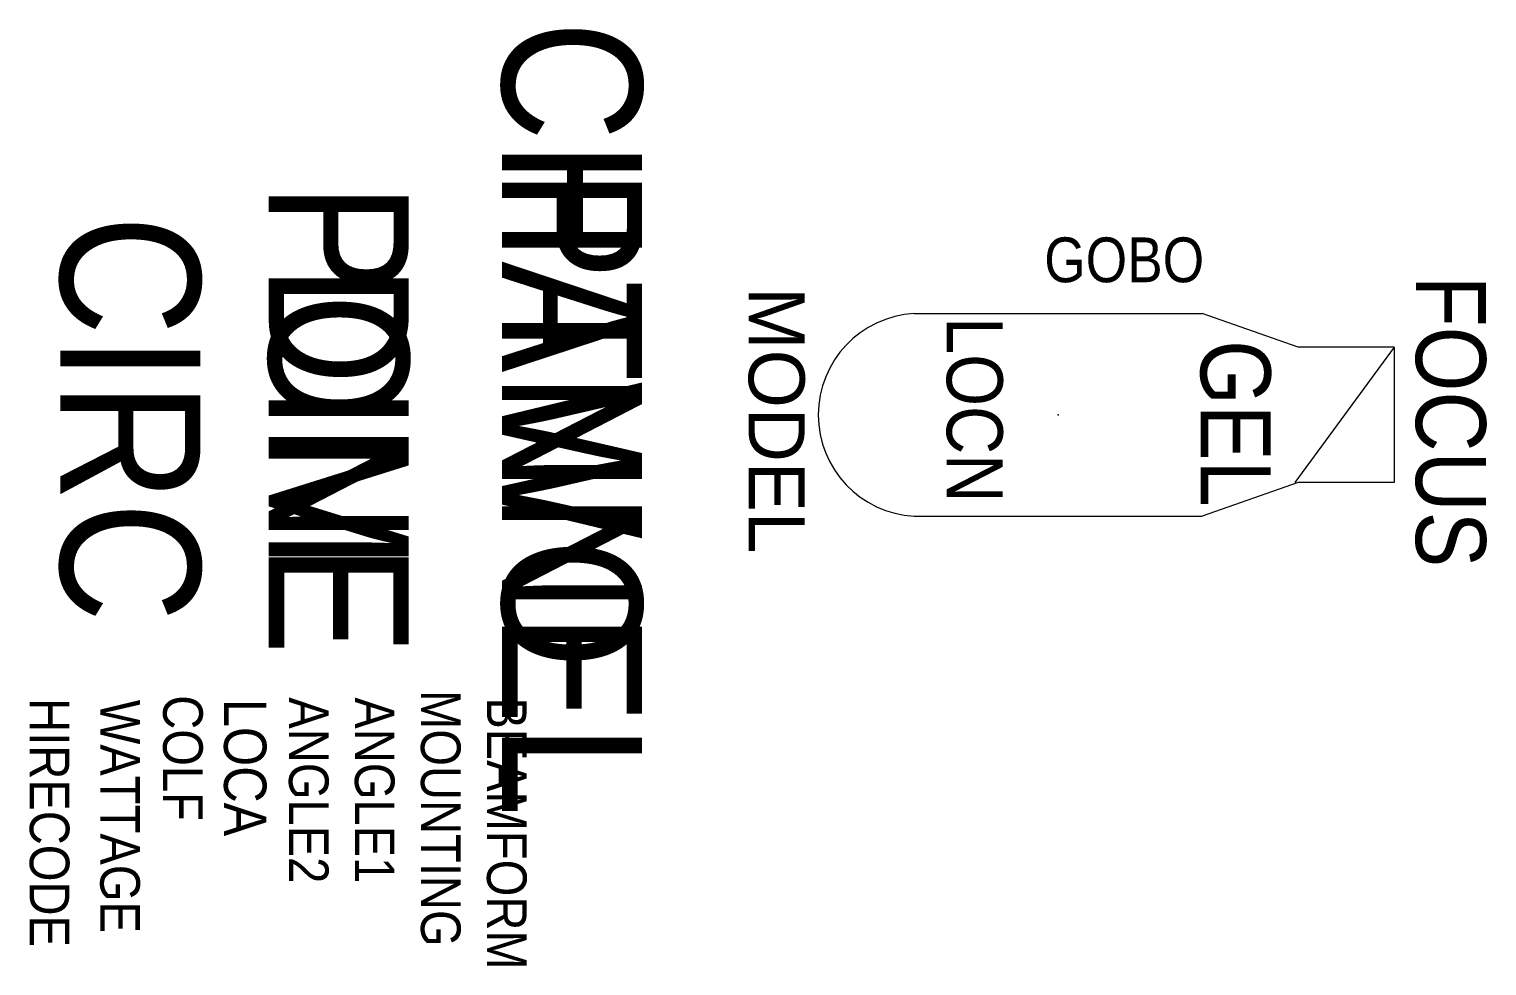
# Model space of a CAD drawing. Extents: x 464 to 1505, y -1788 to -1119.
import ezdxf
from ezdxf.enums import TextEntityAlignment as Align

# ---------------------------------------------------------------- set-up
doc = ezdxf.new("R2010")
doc.units = 0
doc.header["$MEASUREMENT"] = 0
for name, color, linetype in [('CHANNEL', 3, 'CONTINUOUS'), ('CIRC', 6, 'CONTINUOUS'), ('DIMMER', 4, 'CONTINUOUS'), ('FOCUS', 2, 'CONTINUOUS'), ('GEL', 1, 'CONTINUOUS'), ('LANTERNS', 4, 'CONTINUOUS'), ('LOCATION', 7, 'CONTINUOUS'), ('MODEL', 6, 'CONTINUOUS'), ('PATCH', 5, 'CONTINUOUS'), ('PATCH2', 5, 'CONTINUOUS'), ('TEMPLATE', 150, 'CONTINUOUS')]:
    doc.layers.add(name, color=color, linetype=linetype)

msp = doc.modelspace()

# ---------------------------------------------------------------- linework, layer by layer
at = {"layer": 'TEMPLATE', "color": 7, "linetype": 'CONTINUOUS'}
for p, q in [((1096.4, -1321.8), (1302.2, -1321.8)), ((1370.8, -1345.9), (1302.2, -1321.8)), ((1439.3, -1345.9), (1368.2, -1442.5)), ((1439.3, -1345.9), (1370.8, -1345.9)), ((1439.3, -1345.9), (1439.3, -1442.5)), ((1370.8, -1442.5), (1302.2, -1466.6)), ((1439.3, -1442.5), (1370.8, -1442.5)), ((1096.4, -1466.6), (1302.2, -1466.6))]:
    msp.add_line(p, q, dxfattribs=at)
msp.add_arc((1100.3, -1394.2), 72.5, 93.0956, 266.9044, dxfattribs=at)
msp.add_point((1199.3, -1394.2), dxfattribs=at)

# ---------------------------------------------------------------- texts
at = {"layer": 'CHANNEL', "width": 0.89}
msp.add_attdef('CHANNEL', text='', height=100, rotation=270, dxfattribs=at).set_placement((801.9, -1396.9), align=Align.CENTER)
at = {"layer": 'CIRC', "width": 0.89}
msp.add_attdef('CIRC', text='', height=100, rotation=270, dxfattribs=at).set_placement((486.3, -1396.9), align=Align.CENTER)
at = {"layer": 'DIMMER', "width": 0.89}
msp.add_attdef('DIM', text='', height=100, rotation=270, dxfattribs=at).set_placement((635.2, -1396), align=Align.CENTER)
at = {"layer": 'FOCUS', "color": 30, "width": 0.89}
msp.add_attdef('FOCUS', text='', height=50, rotation=270, dxfattribs=at).set_placement((1454.8, -1398.9), align=Align.CENTER)
at = {"layer": 'GEL', "width": 0.89}
msp.add_attdef('GOBO', text='', height=32, dxfattribs=at).set_placement((1246.4, -1299.4), align=Align.CENTER)
msp.add_attdef('GEL', text='', height=50, rotation=270, dxfattribs=at).set_placement((1301, -1400.3), align=Align.CENTER)
at = {"layer": 'LANTERNS', "color": 0, "width": 0.89, "flags": 1}
for tag, p, s, height in [('HIRECODE', (464.4, -1596.6), '', 28.3), ('WATTAGE', (514.8, -1597.8, 0), '500', 28.3), ('COLF', (559.7, -1594.5), 'N', 28.3), ('LOCA', (603.2, -1597.1), '', 30.3), ('ANGLE2', (649.6, -1596), '28', 28.3), ('ANGLE1', (696.7, -1596), '28', 28.3), ('MOUNTING', (743.9, -1590.8), 'STANDARD HOOK CLAMP', 28.305), ('BEAMFORM', (791.1, -1596), 'C', 28.3)]:
    msp.add_attdef(tag, p, s, height=height, rotation=270, dxfattribs=at)
at = {"layer": 'LOCATION', "width": 0.89}
msp.add_attdef('LOCN', text='', height=40, rotation=270, dxfattribs=at).set_placement((1119.6, -1390.5), align=Align.CENTER)
at = {"layer": 'MODEL'}
msp.add_attdef('MODEL', text='3.5Q-8', height=40, rotation=270, dxfattribs=at).set_placement((978.1, -1398.1), align=Align.CENTER)
at = {"layer": 'PATCH', "width": 0.89}
msp.add_attdef('PONE', text='', height=100, rotation=270, dxfattribs=at).set_placement((635.2, -1396.9), align=Align.CENTER)
at = {"layer": 'PATCH2', "width": 0.89}
msp.add_attdef('PTWO', text='', height=100, rotation=270, dxfattribs=at).set_placement((801.9, -1396.9), align=Align.CENTER)

doc.saveas('drawing.dxf')
